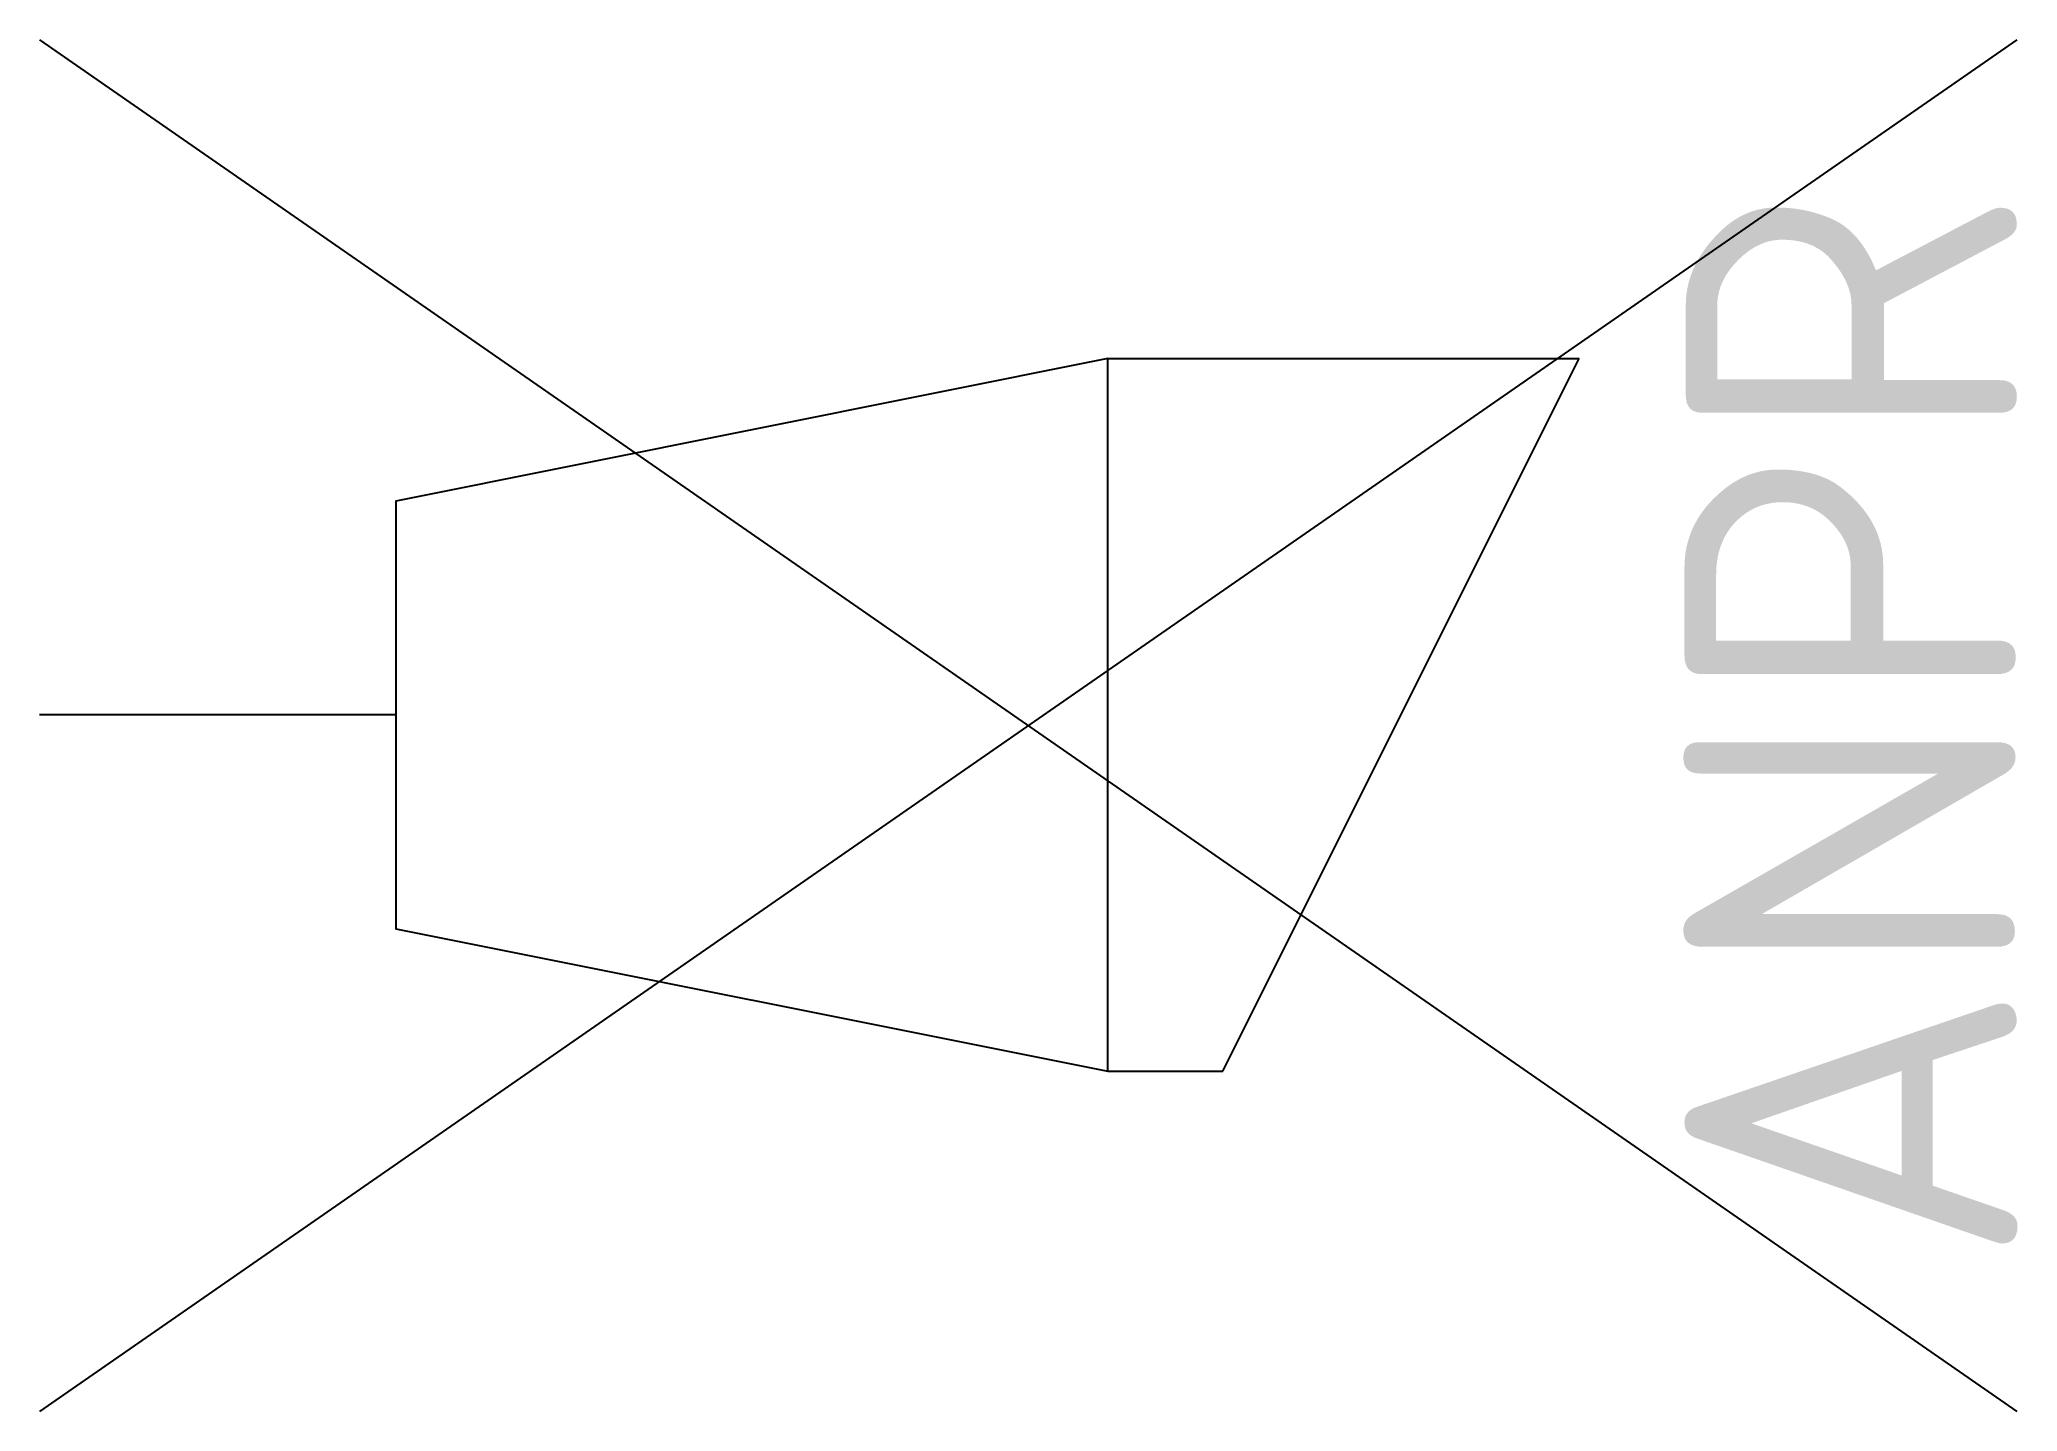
# Model space of a CAD drawing. Header units: metres. Extents: x 0 to 10.4, y -3.7 to 3.6.
import ezdxf
from ezdxf.enums import TextEntityAlignment as Align

# ---------------------------------------------------------------- set-up
doc = ezdxf.new("R2010")
doc.units = ezdxf.units.M
doc.styles.add('NLCS-ISO', font='NLCS-ISO.ttf')

msp = doc.modelspace()

# ---------------------------------------------------------------- linework, layer by layer
for p, q in [((10.41, 3.553), (0, -3.665)), ((0, 3.553), (10.41, -3.665)), ((5.625, 1.875), (8.105, 1.875)), ((6.23, -1.875), (8.105, 1.875)), ((1.875, 0), (0, 0)), ((5.625, -1.875), (6.23, -1.875))]:
    msp.add_line(p, q)
msp.add_lwpolyline([(5.625, 1.875), (1.875, 1.125), (1.875, -1.125), (5.625, -1.875)], close=True)

# ---------------------------------------------------------------- texts
at = {"style": 'NLCS-ISO'}
msp.add_text('ANPR', height=1.75, rotation=90, dxfattribs=at).set_placement((9.535, -0.056), align=Align.MIDDLE_CENTER)

doc.saveas('drawing.dxf')
